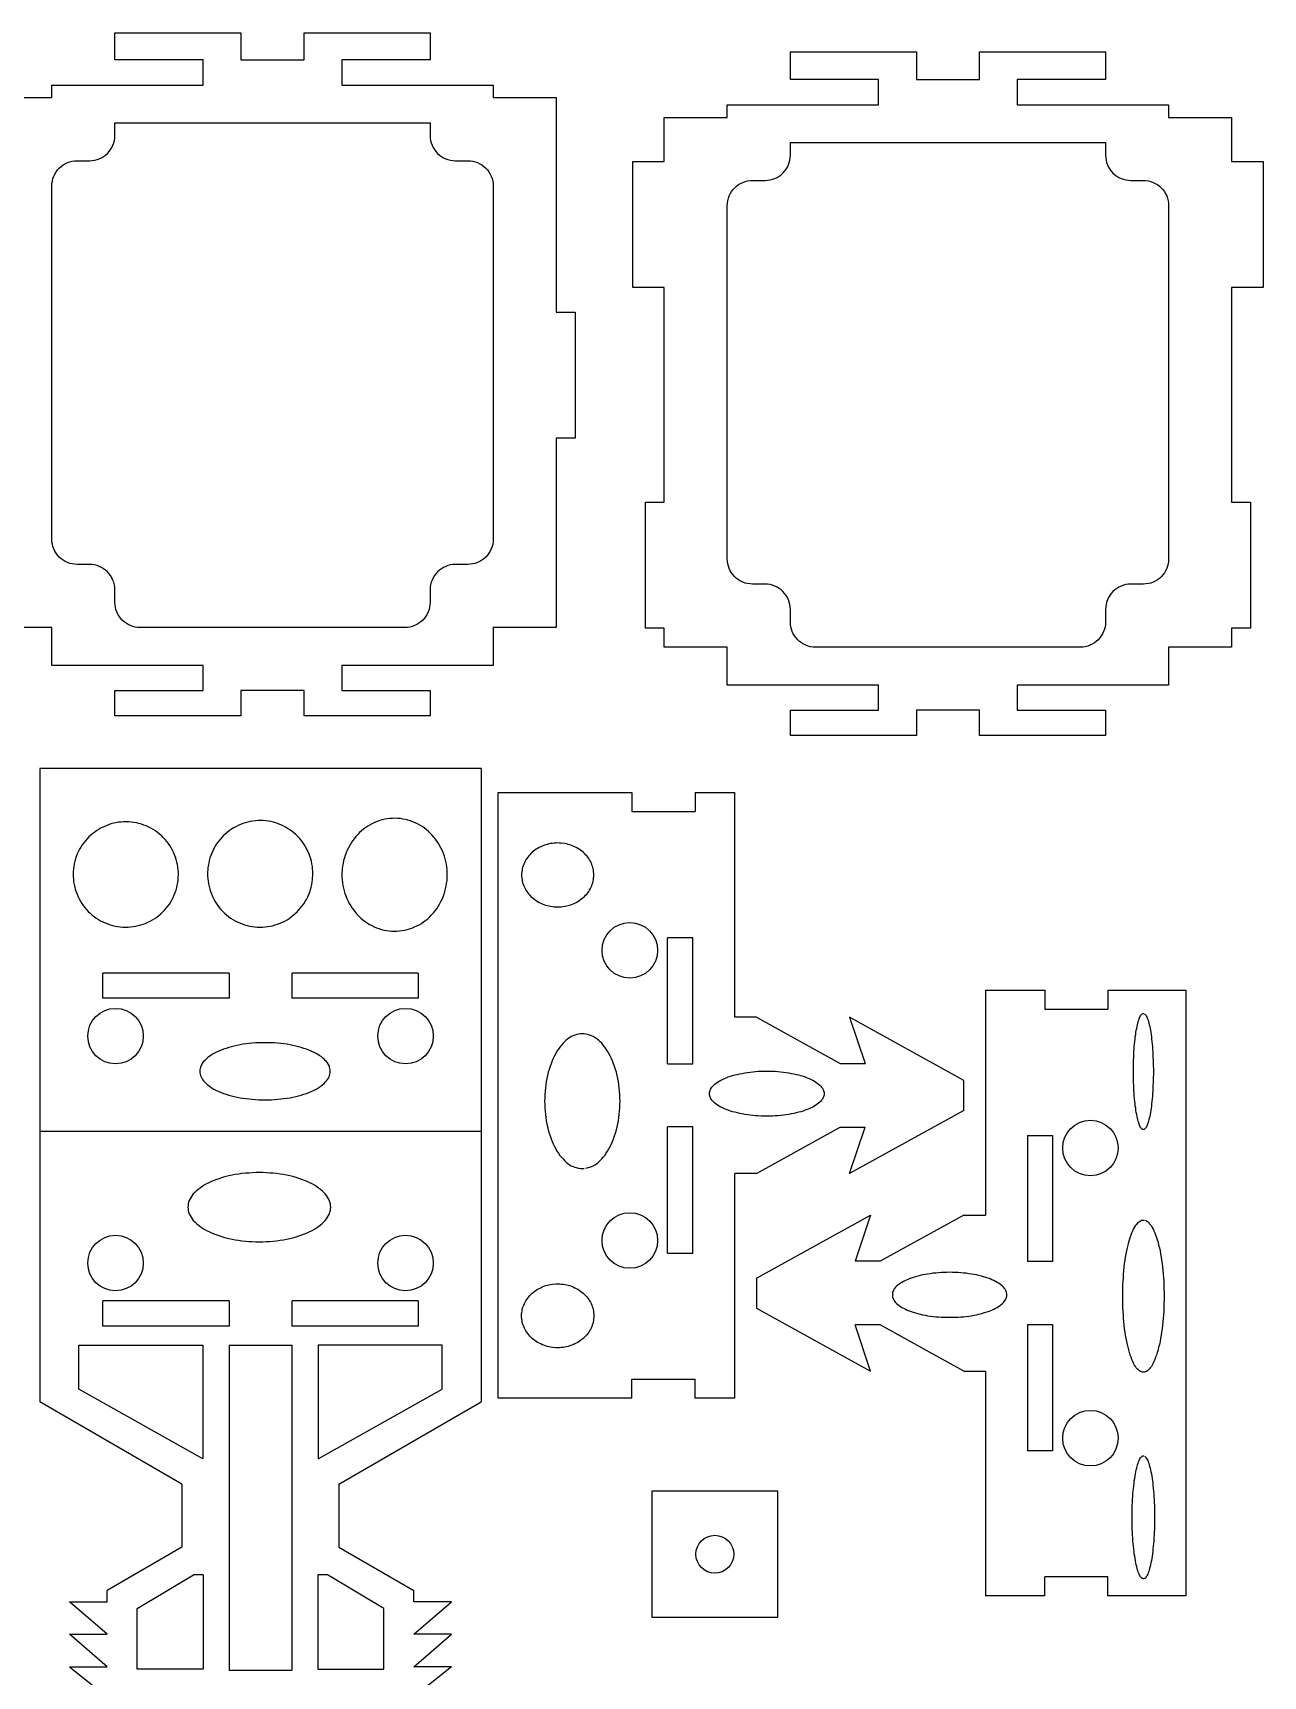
# Model space of a CAD drawing. Header units: millimetres. Extents: x 87 to 387, y 281 to 549.
# Drawn here: x 289.2 to 386.8, y 418.6 to 548.9 of the extents above; entities that cross this region are included whole.
import ezdxf

# ---------------------------------------------------------------- set-up
doc = ezdxf.new("R2010")
doc.units = ezdxf.units.MM
doc.layers.add('2mm层板', color=1, linetype='Continuous')

msp = doc.modelspace()

# ---------------------------------------------------------------- linework, layer by layer
at = {"layer": '2mm层板'}
for p, q in [((324.75, 490.55), (289.75, 490.55)), ((289.75, 490.55), (289.75, 440.34)), ((324.75, 490.55), (324.75, 461.79)), ((326.1, 488.64), (336.71, 488.64)), ((326.1, 440.64), (326.1, 488.64)), ((336.71, 488.64), (336.71, 487.14)), ((341.71, 488.64), (344.86, 488.64)), ((341.71, 488.64), (341.71, 487.14)), ((344.86, 470.83), (344.86, 488.64)), ((336.71, 487.14), (341.71, 487.14)), ((339.54, 467.14), (339.54, 477.14)), ((341.54, 477.14), (339.54, 477.14)), ((341.54, 467.14), (341.54, 477.14)), ((304.75, 474.34), (294.75, 474.34)), ((294.75, 472.34), (294.75, 474.34)), ((304.75, 474.34), (304.75, 472.34)), ((319.75, 474.34), (309.75, 474.34)), ((309.75, 472.34), (309.75, 474.34)), ((319.75, 474.34), (319.75, 472.34)), ((364.75, 472.97), (364.75, 455.16)), ((364.75, 472.97), (369.45, 472.97)), ((369.45, 472.97), (369.45, 471.47)), ((374.45, 472.97), (380.63, 472.97)), ((374.45, 472.97), (374.45, 471.47)), ((380.63, 472.97), (380.63, 424.97)), ((304.75, 472.34), (294.75, 472.34)), ((319.75, 472.34), (309.75, 472.34)), ((346.58, 470.83), (344.86, 470.83)), ((346.58, 470.83), (353.22, 467.16)), ((363.04, 465.83), (353.97, 470.83)), ((353.97, 470.83), (355.2, 467.16)), ((369.45, 471.47), (374.45, 471.47)), ((339.54, 467.14), (341.54, 467.14)), ((353.22, 467.16), (355.2, 467.16)), ((363.04, 463.45), (363.04, 465.83)), ((363.04, 463.45), (353.97, 458.45)), ((324.75, 461.79), (289.75, 461.79)), ((324.75, 461.79), (289.75, 461.79)), ((324.75, 461.79), (324.75, 440.34)), ((339.54, 452.14), (339.54, 462.14)), ((341.54, 462.14), (339.54, 462.14)), ((341.54, 452.14), (341.54, 462.14)), ((346.58, 458.45), (353.22, 462.12)), ((353.22, 462.12), (355.2, 462.12)), ((353.97, 458.45), (355.2, 462.12)), ((368.07, 461.47), (370.07, 461.47)), ((368.07, 461.47), (368.07, 451.47)), ((370.07, 461.47), (370.07, 451.47)), ((344.86, 440.64), (344.86, 458.45)), ((346.58, 458.45), (344.86, 458.45)), ((346.58, 450.16), (355.64, 455.16)), ((355.64, 455.16), (354.42, 451.49)), ((363.04, 455.16), (356.39, 451.49)), ((363.04, 455.16), (364.75, 455.16)), ((339.54, 452.14), (341.54, 452.14)), ((356.39, 451.49), (354.42, 451.49)), ((370.07, 451.47), (368.07, 451.47)), ((346.58, 450.16), (346.58, 447.78)), ((304.75, 448.35), (294.75, 448.35)), ((294.75, 446.35), (294.75, 448.35)), ((304.75, 448.35), (304.75, 446.35)), ((319.75, 448.35), (309.75, 448.35)), ((309.75, 446.35), (309.75, 448.35)), ((319.75, 448.35), (319.75, 446.35)), ((346.58, 447.78), (355.64, 442.78)), ((304.75, 446.35), (294.75, 446.35)), ((319.75, 446.35), (309.75, 446.35)), ((355.64, 442.78), (354.42, 446.45)), ((356.39, 446.45), (354.42, 446.45)), ((363.04, 442.78), (356.39, 446.45)), ((368.07, 446.47), (368.07, 436.47)), ((368.07, 446.47), (370.07, 446.47)), ((370.07, 446.47), (370.07, 436.47)), ((292.85, 444.85), (302.68, 444.85)), ((292.85, 441.36), (292.85, 444.85)), ((302.68, 444.85), (302.68, 435.82)), ((304.75, 444.85), (304.75, 419.05)), ((304.75, 444.85), (309.74, 444.85)), ((309.74, 444.85), (309.74, 419.05)), ((321.65, 444.85), (311.82, 444.85)), ((311.82, 444.85), (311.82, 435.82)), ((321.65, 441.36), (321.65, 444.85)), ((336.71, 440.64), (336.71, 442.14)), ((336.71, 442.14), (341.71, 442.14)), ((341.71, 440.64), (341.71, 442.14)), ((363.04, 442.78), (364.75, 442.78)), ((364.75, 442.78), (364.75, 424.97)), ((301.02, 433.83), (289.75, 440.34)), ((302.68, 435.82), (292.85, 441.36)), ((311.82, 435.82), (321.65, 441.36)), ((313.47, 433.83), (324.75, 440.34)), ((336.71, 440.64), (326.1, 440.64)), ((344.86, 440.64), (341.71, 440.64)), ((370.07, 436.47), (368.07, 436.47)), ((301.02, 433.83), (301.02, 428.83)), ((313.47, 433.83), (313.47, 428.83)), ((338.28, 433.27), (338.28, 423.27)), ((348.28, 433.27), (338.28, 433.27)), ((348.28, 423.27), (348.28, 433.27)), ((301.02, 428.83), (295.08, 425.4)), ((313.47, 428.83), (319.41, 425.4)), ((297.46, 423.98), (301.94, 426.65)), ((302.7, 426.65), (301.94, 426.65)), ((302.7, 426.65), (302.7, 419.15)), ((312.55, 426.65), (311.79, 426.65)), ((311.79, 426.65), (311.79, 419.15)), ((317.04, 423.98), (312.55, 426.65)), ((374.45, 426.47), (369.45, 426.47)), ((369.45, 424.97), (369.45, 426.47)), ((374.45, 424.97), (374.45, 426.47)), ((295.08, 424.51), (295.08, 425.4)), ((319.41, 424.51), (319.41, 425.4)), ((369.45, 424.97), (364.75, 424.97)), ((380.63, 424.97), (374.45, 424.97)), ((292.11, 424.51), (295.08, 424.51)), ((295.08, 421.93), (292.11, 424.51)), ((297.46, 419.15), (297.46, 423.98)), ((317.04, 419.15), (317.04, 423.98)), ((322.39, 424.51), (319.41, 424.51)), ((319.41, 421.93), (322.39, 424.51)), ((338.28, 423.27), (348.28, 423.27)), ((292.11, 421.93), (295.08, 421.93)), ((295.08, 419.35), (292.11, 421.93)), ((322.39, 421.93), (319.41, 421.93)), ((319.41, 419.35), (322.39, 421.93)), ((292.11, 419.35), (295.08, 419.35)), ((292.11, 419.35), (295.08, 416.96)), ((302.7, 419.15), (297.46, 419.15)), ((309.74, 419.05), (304.75, 419.05)), ((311.79, 419.15), (317.04, 419.15)), ((322.39, 419.35), (319.41, 419.35)), ((322.39, 419.35), (319.41, 416.96))]:
    msp.add_line(p, q, dxfattribs=at)
for points in [[(285.7, 543.73), (290.7, 543.73), (290.7, 544.73), (302.7, 544.73), (302.7, 546.73), (295.7, 546.73), (295.7, 548.87), (305.7, 548.87), (305.7, 546.73), (310.7, 546.73), (310.7, 548.87), (320.7, 548.87), (320.7, 546.73), (313.7, 546.73), (313.7, 544.73), (325.7, 544.73), (325.7, 543.73), (330.7, 543.73), (330.7, 526.73), (332.2, 526.73), (332.2, 516.73), (330.7, 516.73), (330.7, 501.73), (325.7, 501.73), (325.7, 498.73), (313.7, 498.73), (313.7, 496.73), (320.7, 496.73), (320.7, 494.73), (310.7, 494.73), (310.7, 496.73), (305.7, 496.73), (305.7, 494.73), (295.7, 494.73), (295.7, 496.73), (302.7, 496.73), (302.7, 498.73), (290.7, 498.73), (290.7, 501.73), (285.7, 501.73)], [(349.27, 547.36), (359.27, 547.36), (359.27, 545.17), (364.27, 545.17), (364.27, 547.36), (374.27, 547.36), (374.27, 545.17), (367.27, 545.17), (367.27, 543.17), (379.27, 543.17), (379.27, 542.17), (384.27, 542.17), (384.27, 538.67), (386.77, 538.67), (386.77, 528.67), (384.27, 528.67), (384.27, 511.67), (385.77, 511.67), (385.77, 501.67), (384.27, 501.67), (384.27, 500.17), (379.27, 500.17), (379.27, 497.17), (367.27, 497.17), (367.27, 495.17), (374.27, 495.17), (374.27, 493.17), (364.27, 493.17), (364.27, 495.17), (359.27, 495.17), (359.27, 493.17), (349.27, 493.17), (349.27, 495.17), (356.27, 495.17), (356.27, 497.17), (344.27, 497.17), (344.27, 500.17), (339.27, 500.17), (339.27, 501.67), (337.77, 501.67), (337.77, 511.67), (339.27, 511.67), (339.27, 528.67), (336.77, 528.67), (336.77, 538.67), (339.27, 538.67), (339.27, 542.17), (344.27, 542.17), (344.27, 543.17), (356.27, 543.17), (356.27, 545.17), (349.27, 545.17), (349.27, 547.36)]]:
    msp.add_lwpolyline(points, dxfattribs=at)
for points in [[(292.7, 506.73, -0.414214), (290.7, 508.73), (290.7, 536.73, -0.414214), (292.7, 538.73), (293.7, 538.73, 0.414214), (295.7, 540.73), (295.7, 541.73), (320.7, 541.73), (320.7, 540.73, 0.414214), (322.7, 538.73), (323.7, 538.73, -0.414214), (325.7, 536.73), (325.7, 508.73, -0.414214), (323.7, 506.73), (322.7, 506.73, 0.414214), (320.7, 504.73), (320.7, 503.73, -0.414214), (318.7, 501.73), (297.7, 501.73, -0.414214), (295.7, 503.73), (295.7, 504.73, 0.414214), (293.7, 506.73)], [(351.27, 500.17, -0.414214), (349.27, 502.17), (349.27, 503.17, 0.414214), (347.27, 505.17), (346.27, 505.17, -0.414214), (344.27, 507.17), (344.27, 535.17, -0.414214), (346.27, 537.17), (347.27, 537.17, 0.414214), (349.27, 539.17), (349.27, 540.17), (374.27, 540.17), (374.27, 539.17, 0.414214), (376.27, 537.17), (377.27, 537.17, -0.414214), (379.27, 535.17), (379.27, 507.17, -0.414214), (377.27, 505.17), (376.27, 505.17, 0.414214), (374.27, 503.17), (374.27, 502.17, -0.414214), (372.27, 500.17)]]:
    msp.add_lwpolyline(points, format="xyb", close=True, dxfattribs=at)
for points in [[(296.54, 477.98, 0), (296.74, 477.98, 0), (296.95, 477.99, 0), (297.15, 478.02, 0), (297.35, 478.05, 0), (297.55, 478.1, 0), (297.75, 478.15, 0), (297.94, 478.21, 0), (298.14, 478.28, 0), (298.32, 478.37, 0), (298.51, 478.46, 0), (298.69, 478.56, 0), (298.86, 478.66, 0), (299.03, 478.78, 0), (299.19, 478.91, 0), (299.35, 479.04, 0), (299.5, 479.18, 0), (299.64, 479.33, 0), (299.77, 479.48, 0), (299.9, 479.64, 0), (300.02, 479.81, 0), (300.13, 479.98, 0), (300.23, 480.16, 0), (300.33, 480.34, 0), (300.41, 480.53, 0), (300.49, 480.72, 0), (300.55, 480.91, 0), (300.61, 481.11, 0), (300.65, 481.31, 0), (300.69, 481.51, 0), (300.72, 481.71, 0), (300.73, 481.92, 0), (300.74, 482.12, 0), (300.74, 482.33, 0), (300.72, 482.53, 0), (300.7, 482.74, 0), (300.67, 482.94, 0), (300.62, 483.14, 0), (300.57, 483.34, 0), (300.51, 483.53, 0), (300.43, 483.72, 0), (300.35, 483.91, 0), (300.26, 484.09, 0), (300.16, 484.27, 0), (300.05, 484.45, 0), (299.94, 484.62, 0), (299.81, 484.78, 0), (299.68, 484.93, 0), (299.54, 485.08, 0), (299.39, 485.23, 0), (299.24, 485.36, 0), (299.08, 485.49, 0), (298.91, 485.61, 0), (298.74, 485.72, 0), (298.56, 485.82, 0), (298.38, 485.91, 0), (298.19, 486, 0), (298, 486.07, 0), (297.81, 486.14, 0), (297.61, 486.2, 0), (297.41, 486.24, 0), (297.21, 486.28, 0), (297, 486.3, 0), (296.8, 486.32, 0), (296.6, 486.33, 0), (296.39, 486.32, 0), (296.19, 486.31, 0), (295.98, 486.29, 0), (295.78, 486.25, 0), (295.58, 486.21, 0), (295.38, 486.16, 0), (295.19, 486.09, 0), (295, 486.02, 0), (294.81, 485.94, 0), (294.62, 485.85, 0), (294.45, 485.75, 0), (294.27, 485.64, 0), (294.1, 485.52, 0), (293.94, 485.4, 0), (293.78, 485.27, 0), (293.63, 485.13, 0), (293.49, 484.98, 0), (293.36, 484.82, 0), (293.23, 484.66, 0), (293.11, 484.5, 0), (293, 484.32, 0), (292.9, 484.15, 0), (292.8, 483.96, 0), (292.72, 483.78, 0), (292.64, 483.59, 0), (292.58, 483.39, 0), (292.52, 483.2, 0), (292.48, 483, 0), (292.44, 482.79, 0), (292.41, 482.59, 0), (292.4, 482.39, 0), (292.39, 482.18, 0), (292.39, 481.98, 0), (292.41, 481.77, 0), (292.43, 481.57, 0), (292.47, 481.37, 0), (292.51, 481.17, 0), (292.56, 480.97, 0), (292.62, 480.77, 0), (292.7, 480.58, 0), (292.78, 480.39, 0), (292.87, 480.21, 0), (292.97, 480.03, 0), (293.08, 479.86, 0), (293.19, 479.69, 0), (293.32, 479.53, 0), (293.45, 479.37, 0), (293.59, 479.22, 0), (293.74, 479.08, 0), (293.89, 478.94, 0), (294.05, 478.82, 0), (294.22, 478.7, 0), (294.39, 478.59, 0), (294.57, 478.48, 0), (294.75, 478.39, 0), (294.94, 478.31, 0), (295.13, 478.23, 0), (295.33, 478.17, 0), (295.52, 478.11, 0), (295.72, 478.06, 0), (295.92, 478.03, 0), (296.13, 478, 0), (296.33, 477.98, 0), (296.54, 477.98, 0)], [(307.2, 477.98, 0), (307.4, 477.98, 0), (307.61, 477.99, 0), (307.81, 478.02, 0), (308.01, 478.05, 0), (308.21, 478.09, 0), (308.41, 478.15, 0), (308.6, 478.21, 0), (308.8, 478.29, 0), (308.98, 478.37, 0), (309.17, 478.46, 0), (309.35, 478.56, 0), (309.52, 478.67, 0), (309.69, 478.79, 0), (309.85, 478.92, 0), (310.01, 479.05, 0), (310.16, 479.19, 0), (310.3, 479.34, 0), (310.43, 479.5, 0), (310.56, 479.66, 0), (310.68, 479.83, 0), (310.79, 480, 0), (310.89, 480.18, 0), (310.99, 480.37, 0), (311.07, 480.56, 0), (311.15, 480.75, 0), (311.21, 480.95, 0), (311.27, 481.15, 0), (311.32, 481.35, 0), (311.35, 481.55, 0), (311.38, 481.76, 0), (311.4, 482.17, 0), (311.4, 482.38, 0), (311.38, 482.59, 0), (311.36, 482.79, 0), (311.33, 483, 0), (311.28, 483.2, 0), (311.23, 483.4, 0), (311.17, 483.6, 0), (311.1, 483.79, 0), (311.01, 483.98, 0), (310.92, 484.17, 0), (310.82, 484.35, 0), (310.71, 484.52, 0), (310.6, 484.69, 0), (310.47, 484.86, 0), (310.34, 485.02, 0), (310.2, 485.17, 0), (310.05, 485.31, 0), (309.9, 485.45, 0), (309.74, 485.58, 0), (309.57, 485.7, 0), (309.4, 485.81, 0), (309.22, 485.91, 0), (309.04, 486.01, 0), (308.85, 486.09, 0), (308.66, 486.17, 0), (308.47, 486.24, 0), (308.27, 486.29, 0), (308.07, 486.34, 0), (307.87, 486.38, 0), (307.67, 486.4, 0), (307.46, 486.42, 0), (307.26, 486.43, 0), (307.05, 486.42, 0), (306.85, 486.41, 0), (306.64, 486.39, 0), (306.44, 486.35, 0), (306.24, 486.31, 0), (306.04, 486.25, 0), (305.85, 486.19, 0), (305.66, 486.12, 0), (305.47, 486.03, 0), (305.28, 485.94, 0), (305.11, 485.84, 0), (304.93, 485.73, 0), (304.76, 485.61, 0), (304.6, 485.49, 0), (304.44, 485.35, 0), (304.3, 485.21, 0), (304.15, 485.06, 0), (304.02, 484.91, 0), (303.89, 484.74, 0), (303.77, 484.57, 0), (303.66, 484.4, 0), (303.56, 484.22, 0), (303.46, 484.04, 0), (303.38, 483.85, 0), (303.31, 483.65, 0), (303.24, 483.46, 0), (303.18, 483.26, 0), (303.14, 483.05, 0), (303.1, 482.85, 0), (303.07, 482.65, 0), (303.05, 482.23, 0), (303.05, 482.02, 0), (303.07, 481.82, 0), (303.09, 481.61, 0), (303.13, 481.41, 0), (303.17, 481.2, 0), (303.22, 481, 0), (303.29, 480.81, 0), (303.36, 480.61, 0), (303.44, 480.42, 0), (303.53, 480.24, 0), (303.63, 480.05, 0), (303.74, 479.88, 0), (303.85, 479.71, 0), (303.98, 479.54, 0), (304.11, 479.39, 0), (304.25, 479.23, 0), (304.4, 479.09, 0), (304.55, 478.95, 0), (304.71, 478.82, 0), (304.88, 478.7, 0), (305.05, 478.59, 0), (305.23, 478.49, 0), (305.41, 478.39, 0), (305.6, 478.31, 0), (305.79, 478.23, 0), (305.99, 478.17, 0), (306.18, 478.11, 0), (306.38, 478.06, 0), (306.58, 478.03, 0), (306.79, 478, 0), (306.99, 477.98, 0), (307.2, 477.98, 0)], [(317.85, 477.66, 0), (318.06, 477.66, 0), (318.26, 477.68, 0), (318.47, 477.7, 0), (318.67, 477.74, 0), (318.87, 477.78, 0), (319.07, 477.84, 0), (319.26, 477.91, 0), (319.45, 477.99, 0), (319.64, 478.07, 0), (319.83, 478.17, 0), (320.01, 478.28, 0), (320.18, 478.4, 0), (320.35, 478.52, 0), (320.51, 478.65, 0), (320.67, 478.8, 0), (320.82, 478.95, 0), (320.96, 479.11, 0), (321.09, 479.27, 0), (321.22, 479.44, 0), (321.34, 479.62, 0), (321.45, 479.81, 0), (321.55, 480, 0), (321.65, 480.19, 0), (321.73, 480.39, 0), (321.81, 480.6, 0), (321.87, 480.8, 0), (321.93, 481.02, 0), (321.98, 481.23, 0), (322.01, 481.45, 0), (322.04, 481.66, 0), (322.06, 481.88, 0), (322.06, 482.32, 0), (322.04, 482.54, 0), (322.02, 482.76, 0), (321.99, 482.98, 0), (321.94, 483.19, 0), (321.89, 483.4, 0), (321.83, 483.61, 0), (321.76, 483.82, 0), (321.67, 484.02, 0), (321.58, 484.21, 0), (321.48, 484.41, 0), (321.38, 484.59, 0), (321.26, 484.77, 0), (321.13, 484.95, 0), (321, 485.11, 0), (320.86, 485.27, 0), (320.71, 485.43, 0), (320.56, 485.57, 0), (320.4, 485.71, 0), (320.23, 485.84, 0), (320.06, 485.95, 0), (319.88, 486.06, 0), (319.7, 486.16, 0), (319.51, 486.25, 0), (319.32, 486.33, 0), (319.13, 486.4, 0), (318.93, 486.46, 0), (318.73, 486.51, 0), (318.53, 486.55, 0), (318.33, 486.58, 0), (318.12, 486.6, 0), (317.92, 486.61, 0), (317.71, 486.6, 0), (317.51, 486.59, 0), (317.31, 486.56, 0), (317.1, 486.53, 0), (316.9, 486.48, 0), (316.71, 486.42, 0), (316.51, 486.35, 0), (316.32, 486.28, 0), (316.13, 486.19, 0), (315.95, 486.09, 0), (315.77, 485.98, 0), (315.59, 485.87, 0), (315.43, 485.74, 0), (315.26, 485.61, 0), (315.11, 485.47, 0), (314.96, 485.32, 0), (314.81, 485.16, 0), (314.68, 484.99, 0), (314.55, 484.82, 0), (314.43, 484.64, 0), (314.32, 484.46, 0), (314.22, 484.27, 0), (314.13, 484.07, 0), (314.04, 483.87, 0), (313.97, 483.67, 0), (313.9, 483.46, 0), (313.84, 483.25, 0), (313.8, 483.03, 0), (313.76, 482.82, 0), (313.73, 482.6, 0), (313.71, 482.16, 0), (313.71, 481.94, 0), (313.73, 481.72, 0), (313.75, 481.5, 0), (313.79, 481.29, 0), (313.83, 481.07, 0), (313.88, 480.86, 0), (313.94, 480.65, 0), (314.02, 480.45, 0), (314.1, 480.25, 0), (314.19, 480.05, 0), (314.29, 479.86, 0), (314.4, 479.67, 0), (314.51, 479.49, 0), (314.64, 479.32, 0), (314.77, 479.15, 0), (314.91, 478.99, 0), (315.06, 478.84, 0), (315.21, 478.69, 0), (315.37, 478.56, 0), (315.54, 478.43, 0), (315.71, 478.31, 0), (315.89, 478.2, 0), (316.07, 478.1, 0), (316.26, 478.01, 0), (316.45, 477.93, 0), (316.64, 477.86, 0), (316.84, 477.8, 0), (317.04, 477.75, 0), (317.24, 477.71, 0), (317.45, 477.68, 0), (317.65, 477.66, 0), (317.85, 477.66, 0)], [(327.96, 482.11, 0), (327.96, 481.99, 0), (327.97, 481.87, 0), (327.99, 481.74, 0), (328.01, 481.62, 0), (328.04, 481.5, 0), (328.08, 481.38, 0), (328.12, 481.26, 0), (328.18, 481.14, 0), (328.23, 481.03, 0), (328.3, 480.92, 0), (328.36, 480.81, 0), (328.44, 480.71, 0), (328.52, 480.6, 0), (328.61, 480.51, 0), (328.7, 480.41, 0), (328.8, 480.32, 0), (328.9, 480.24, 0), (329, 480.16, 0), (329.12, 480.08, 0), (329.23, 480.01, 0), (329.35, 479.94, 0), (329.47, 479.88, 0), (329.6, 479.82, 0), (329.73, 479.77, 0), (329.86, 479.73, 0), (329.99, 479.69, 0), (330.13, 479.66, 0), (330.26, 479.63, 0), (330.4, 479.61, 0), (330.54, 479.59, 0), (330.68, 479.58, 0), (330.96, 479.58, 0), (331.1, 479.59, 0), (331.38, 479.63, 0), (331.52, 479.66, 0), (331.65, 479.69, 0), (331.79, 479.73, 0), (331.92, 479.77, 0), (332.04, 479.82, 0), (332.17, 479.88, 0), (332.29, 479.94, 0), (332.41, 480.01, 0), (332.53, 480.08, 0), (332.64, 480.16, 0), (332.74, 480.24, 0), (332.85, 480.32, 0), (332.94, 480.41, 0), (333.03, 480.51, 0), (333.12, 480.6, 0), (333.2, 480.71, 0), (333.28, 480.81, 0), (333.35, 480.92, 0), (333.41, 481.03, 0), (333.47, 481.14, 0), (333.52, 481.26, 0), (333.56, 481.38, 0), (333.6, 481.5, 0), (333.63, 481.62, 0), (333.65, 481.74, 0), (333.67, 481.87, 0), (333.68, 481.99, 0), (333.68, 482.11, 0), (333.68, 482.24, 0), (333.67, 482.36, 0), (333.65, 482.49, 0), (333.63, 482.61, 0), (333.6, 482.73, 0), (333.56, 482.85, 0), (333.52, 482.97, 0), (333.47, 483.08, 0), (333.41, 483.2, 0), (333.35, 483.31, 0), (333.28, 483.42, 0), (333.2, 483.52, 0), (333.12, 483.62, 0), (333.03, 483.72, 0), (332.94, 483.82, 0), (332.85, 483.91, 0), (332.74, 483.99, 0), (332.64, 484.07, 0), (332.53, 484.15, 0), (332.41, 484.22, 0), (332.29, 484.29, 0), (332.17, 484.35, 0), (332.04, 484.4, 0), (331.92, 484.45, 0), (331.79, 484.5, 0), (331.65, 484.54, 0), (331.52, 484.57, 0), (331.38, 484.6, 0), (331.1, 484.64, 0), (330.96, 484.64, 0), (330.82, 484.65, 0), (330.68, 484.64, 0), (330.54, 484.64, 0), (330.4, 484.62, 0), (330.26, 484.6, 0), (330.13, 484.57, 0), (329.99, 484.54, 0), (329.86, 484.5, 0), (329.73, 484.45, 0), (329.6, 484.4, 0), (329.47, 484.35, 0), (329.35, 484.29, 0), (329.23, 484.22, 0), (329.12, 484.15, 0), (329, 484.07, 0), (328.9, 483.99, 0), (328.8, 483.91, 0), (328.7, 483.82, 0), (328.61, 483.72, 0), (328.52, 483.62, 0), (328.44, 483.52, 0), (328.36, 483.42, 0), (328.3, 483.31, 0), (328.23, 483.2, 0), (328.18, 483.08, 0), (328.12, 482.97, 0), (328.08, 482.85, 0), (328.04, 482.73, 0), (328.01, 482.61, 0), (327.99, 482.49, 0), (327.97, 482.36, 0), (327.96, 482.24, 0), (327.96, 482.11, 0)], [(377.34, 471.12, 0), (377.38, 471.09, 0), (377.42, 471.06, 0), (377.46, 471.01, 0), (377.5, 470.95, 0), (377.53, 470.88, 0), (377.57, 470.79, 0), (377.6, 470.7, 0), (377.64, 470.6, 0), (377.67, 470.49, 0), (377.71, 470.37, 0), (377.74, 470.24, 0), (377.77, 470.1, 0), (377.8, 469.95, 0), (377.83, 469.8, 0), (377.85, 469.63, 0), (377.88, 469.46, 0), (377.9, 469.28, 0), (377.92, 469.1, 0), (377.94, 468.91, 0), (377.96, 468.71, 0), (377.98, 468.51, 0), (378, 468.3, 0), (378.01, 468.09, 0), (378.02, 467.88, 0), (378.03, 467.66, 0), (378.04, 467.44, 0), (378.05, 467.21, 0), (378.05, 466.99, 0), (378.06, 466.76, 0), (378.06, 466.54, 0), (378.06, 466.31, 0), (378.05, 466.09, 0), (378.05, 465.86, 0), (378.04, 465.64, 0), (378.03, 465.42, 0), (378.02, 465.2, 0), (378.01, 464.99, 0), (378, 464.78, 0), (377.98, 464.57, 0), (377.96, 464.37, 0), (377.94, 464.17, 0), (377.92, 463.98, 0), (377.9, 463.79, 0), (377.88, 463.62, 0), (377.85, 463.44, 0), (377.83, 463.28, 0), (377.8, 463.12, 0), (377.77, 462.98, 0), (377.74, 462.84, 0), (377.71, 462.71, 0), (377.67, 462.59, 0), (377.64, 462.48, 0), (377.6, 462.37, 0), (377.57, 462.28, 0), (377.53, 462.2, 0), (377.5, 462.13, 0), (377.46, 462.07, 0), (377.42, 462.02, 0), (377.38, 461.98, 0), (377.34, 461.95, 0), (377.31, 461.94, 0), (377.27, 461.93, 0), (377.23, 461.94, 0), (377.19, 461.95, 0), (377.15, 461.98, 0), (377.11, 462.02, 0), (377.08, 462.07, 0), (377.04, 462.13, 0), (377, 462.2, 0), (376.97, 462.28, 0), (376.93, 462.37, 0), (376.9, 462.48, 0), (376.86, 462.59, 0), (376.83, 462.71, 0), (376.8, 462.84, 0), (376.77, 462.98, 0), (376.74, 463.12, 0), (376.71, 463.28, 0), (376.68, 463.44, 0), (376.66, 463.62, 0), (376.63, 463.79, 0), (376.61, 463.98, 0), (376.59, 464.17, 0), (376.57, 464.37, 0), (376.55, 464.57, 0), (376.54, 464.78, 0), (376.52, 464.99, 0), (376.51, 465.2, 0), (376.5, 465.42, 0), (376.49, 465.64, 0), (376.49, 465.86, 0), (376.48, 466.09, 0), (376.48, 466.31, 0), (376.48, 466.54, 0), (376.48, 466.76, 0), (376.48, 466.99, 0), (376.49, 467.21, 0), (376.49, 467.44, 0), (376.5, 467.66, 0), (376.51, 467.88, 0), (376.52, 468.09, 0), (376.54, 468.3, 0), (376.55, 468.51, 0), (376.57, 468.71, 0), (376.59, 468.91, 0), (376.61, 469.1, 0), (376.63, 469.28, 0), (376.66, 469.46, 0), (376.68, 469.63, 0), (376.71, 469.8, 0), (376.74, 469.95, 0), (376.77, 470.1, 0), (376.8, 470.24, 0), (376.83, 470.37, 0), (376.86, 470.49, 0), (376.9, 470.6, 0), (376.93, 470.7, 0), (376.97, 470.79, 0), (377, 470.88, 0), (377.04, 470.95, 0), (377.08, 471.01, 0), (377.11, 471.06, 0), (377.15, 471.09, 0), (377.19, 471.12, 0), (377.23, 471.14, 0), (377.27, 471.14, 0), (377.31, 471.14, 0)], [(333.06, 458.86, 0), (333.35, 458.94, 0), (333.5, 459, 0), (333.64, 459.07, 0), (333.78, 459.15, 0), (333.91, 459.24, 0), (334.05, 459.35, 0), (334.18, 459.47, 0), (334.31, 459.6, 0), (334.43, 459.74, 0), (334.55, 459.89, 0), (334.67, 460.05, 0), (334.78, 460.22, 0), (334.88, 460.4, 0), (334.98, 460.59, 0), (335.08, 460.79, 0), (335.17, 461, 0), (335.25, 461.21, 0), (335.33, 461.43, 0), (335.4, 461.66, 0), (335.47, 461.9, 0), (335.53, 462.14, 0), (335.58, 462.38, 0), (335.63, 462.63, 0), (335.67, 462.88, 0), (335.7, 463.14, 0), (335.73, 463.4, 0), (335.74, 463.66, 0), (335.75, 463.92, 0), (335.76, 464.18, 0), (335.75, 464.44, 0), (335.74, 464.71, 0), (335.73, 464.97, 0), (335.7, 465.22, 0), (335.67, 465.48, 0), (335.63, 465.73, 0), (335.58, 465.98, 0), (335.53, 466.23, 0), (335.47, 466.47, 0), (335.4, 466.7, 0), (335.33, 466.93, 0), (335.25, 467.15, 0), (335.17, 467.37, 0), (335.08, 467.57, 0), (334.98, 467.77, 0), (334.88, 467.96, 0), (334.78, 468.14, 0), (334.67, 468.31, 0), (334.55, 468.47, 0), (334.43, 468.63, 0), (334.31, 468.77, 0), (334.18, 468.9, 0), (334.05, 469.01, 0), (333.91, 469.12, 0), (333.78, 469.21, 0), (333.64, 469.3, 0), (333.5, 469.37, 0), (333.35, 469.42, 0), (333.21, 469.47, 0), (333.06, 469.5, 0), (332.92, 469.52, 0), (332.77, 469.53, 0), (332.62, 469.52, 0), (332.48, 469.5, 0), (332.33, 469.47, 0), (332.19, 469.42, 0), (332.04, 469.37, 0), (331.9, 469.3, 0), (331.76, 469.21, 0), (331.63, 469.12, 0), (331.49, 469.01, 0), (331.36, 468.9, 0), (331.24, 468.77, 0), (331.11, 468.63, 0), (330.99, 468.47, 0), (330.88, 468.31, 0), (330.76, 468.14, 0), (330.66, 467.96, 0), (330.56, 467.77, 0), (330.46, 467.57, 0), (330.37, 467.37, 0), (330.29, 467.15, 0), (330.21, 466.93, 0), (330.14, 466.7, 0), (330.07, 466.47, 0), (330.01, 466.23, 0), (329.96, 465.98, 0), (329.91, 465.73, 0), (329.87, 465.48, 0), (329.84, 465.22, 0), (329.82, 464.97, 0), (329.8, 464.71, 0), (329.79, 464.44, 0), (329.78, 464.18, 0), (329.79, 463.92, 0), (329.8, 463.66, 0), (329.82, 463.4, 0), (329.84, 463.14, 0), (329.87, 462.88, 0), (329.91, 462.63, 0), (329.96, 462.38, 0), (330.01, 462.14, 0), (330.07, 461.9, 0), (330.14, 461.66, 0), (330.21, 461.43, 0), (330.29, 461.21, 0), (330.37, 461, 0), (330.46, 460.79, 0), (330.56, 460.59, 0), (330.66, 460.4, 0), (330.76, 460.22, 0), (330.88, 460.05, 0), (330.99, 459.89, 0), (331.11, 459.74, 0), (331.24, 459.6, 0), (331.36, 459.47, 0), (331.49, 459.35, 0), (331.63, 459.24, 0), (331.76, 459.15, 0), (331.9, 459.07, 0), (332.04, 459, 0), (332.19, 458.94, 0), (332.48, 458.86, 0), (332.62, 458.84, 0), (332.77, 458.84, 0), (332.92, 458.84, 0)], [(312.78, 466.67, 0), (312.76, 466.78, 0), (312.73, 466.89, 0), (312.69, 467, 0), (312.63, 467.1, 0), (312.56, 467.21, 0), (312.48, 467.32, 0), (312.39, 467.42, 0), (312.29, 467.52, 0), (312.17, 467.62, 0), (312.05, 467.72, 0), (311.91, 467.81, 0), (311.77, 467.9, 0), (311.61, 467.99, 0), (311.44, 468.08, 0), (311.27, 468.16, 0), (311.08, 468.23, 0), (310.89, 468.31, 0), (310.69, 468.37, 0), (310.48, 468.44, 0), (310.27, 468.5, 0), (310.05, 468.55, 0), (309.82, 468.6, 0), (309.59, 468.65, 0), (309.35, 468.69, 0), (309.11, 468.72, 0), (308.87, 468.75, 0), (308.62, 468.78, 0), (308.37, 468.8, 0), (308.12, 468.81, 0), (307.86, 468.82, 0), (307.61, 468.82, 0), (307.35, 468.82, 0), (307.1, 468.81, 0), (306.85, 468.8, 0), (306.6, 468.78, 0), (306.35, 468.75, 0), (306.11, 468.72, 0), (305.86, 468.69, 0), (305.63, 468.65, 0), (305.4, 468.6, 0), (305.17, 468.55, 0), (304.95, 468.5, 0), (304.73, 468.44, 0), (304.53, 468.37, 0), (304.32, 468.31, 0), (304.13, 468.23, 0), (303.95, 468.16, 0), (303.77, 468.08, 0), (303.61, 467.99, 0), (303.45, 467.9, 0), (303.3, 467.81, 0), (303.17, 467.72, 0), (303.04, 467.62, 0), (302.93, 467.52, 0), (302.83, 467.42, 0), (302.74, 467.32, 0), (302.66, 467.21, 0), (302.59, 467.1, 0), (302.53, 467, 0), (302.49, 466.89, 0), (302.46, 466.78, 0), (302.44, 466.67, 0), (302.43, 466.55, 0), (302.44, 466.44, 0), (302.46, 466.33, 0), (302.49, 466.22, 0), (302.53, 466.11, 0), (302.59, 466, 0), (302.66, 465.9, 0), (302.74, 465.79, 0), (302.83, 465.69, 0), (302.93, 465.59, 0), (303.04, 465.49, 0), (303.17, 465.39, 0), (303.3, 465.3, 0), (303.45, 465.2, 0), (303.61, 465.12, 0), (303.77, 465.03, 0), (303.95, 464.95, 0), (304.13, 464.87, 0), (304.32, 464.8, 0), (304.53, 464.73, 0), (304.73, 464.67, 0), (304.95, 464.61, 0), (305.17, 464.56, 0), (305.4, 464.51, 0), (305.63, 464.46, 0), (305.86, 464.42, 0), (306.11, 464.39, 0), (306.35, 464.36, 0), (306.6, 464.33, 0), (306.85, 464.31, 0), (307.1, 464.3, 0), (307.35, 464.29, 0), (307.61, 464.29, 0), (307.86, 464.29, 0), (308.12, 464.3, 0), (308.37, 464.31, 0), (308.62, 464.33, 0), (308.87, 464.36, 0), (309.11, 464.39, 0), (309.35, 464.42, 0), (309.59, 464.46, 0), (309.82, 464.51, 0), (310.05, 464.56, 0), (310.27, 464.61, 0), (310.48, 464.67, 0), (310.69, 464.73, 0), (310.89, 464.8, 0), (311.08, 464.87, 0), (311.27, 464.95, 0), (311.44, 465.03, 0), (311.61, 465.12, 0), (311.77, 465.2, 0), (311.91, 465.3, 0), (312.05, 465.39, 0), (312.17, 465.49, 0), (312.29, 465.59, 0), (312.39, 465.69, 0), (312.48, 465.79, 0), (312.56, 465.9, 0), (312.63, 466, 0), (312.69, 466.11, 0), (312.73, 466.22, 0), (312.76, 466.33, 0), (312.78, 466.44, 0), (312.78, 466.67, 0)], [(351.94, 464.78, 0), (351.94, 464.69, 0), (351.92, 464.61, 0), (351.89, 464.52, 0), (351.85, 464.43, 0), (351.81, 464.35, 0), (351.75, 464.26, 0), (351.68, 464.18, 0), (351.6, 464.1, 0), (351.51, 464.02, 0), (351.4, 463.94, 0), (351.3, 463.86, 0), (351.18, 463.79, 0), (351.05, 463.72, 0), (350.91, 463.65, 0), (350.76, 463.58, 0), (350.61, 463.52, 0), (350.45, 463.46, 0), (350.28, 463.4, 0), (350.11, 463.35, 0), (349.92, 463.3, 0), (349.73, 463.25, 0), (349.54, 463.21, 0), (349.34, 463.17, 0), (349.14, 463.13, 0), (348.93, 463.1, 0), (348.72, 463.07, 0), (348.5, 463.05, 0), (348.29, 463.03, 0), (348.07, 463.02, 0), (347.85, 463, 0), (346.95, 463, 0), (346.73, 463.02, 0), (346.51, 463.03, 0), (346.3, 463.05, 0), (346.08, 463.07, 0), (345.87, 463.1, 0), (345.66, 463.13, 0), (345.46, 463.17, 0), (345.26, 463.21, 0), (345.07, 463.25, 0), (344.88, 463.3, 0), (344.69, 463.35, 0), (344.52, 463.4, 0), (344.35, 463.46, 0), (344.19, 463.52, 0), (344.04, 463.58, 0), (343.89, 463.65, 0), (343.75, 463.72, 0), (343.62, 463.79, 0), (343.5, 463.86, 0), (343.4, 463.94, 0), (343.29, 464.02, 0), (343.2, 464.1, 0), (343.12, 464.18, 0), (343.05, 464.26, 0), (342.99, 464.35, 0), (342.95, 464.43, 0), (342.91, 464.52, 0), (342.88, 464.61, 0), (342.86, 464.69, 0), (342.86, 464.78, 0), (342.86, 464.87, 0), (342.88, 464.96, 0), (342.91, 465.04, 0), (342.95, 465.13, 0), (342.99, 465.21, 0), (343.05, 465.3, 0), (343.12, 465.38, 0), (343.2, 465.46, 0), (343.29, 465.54, 0), (343.4, 465.62, 0), (343.5, 465.7, 0), (343.62, 465.77, 0), (343.75, 465.84, 0), (343.89, 465.91, 0), (344.04, 465.98, 0), (344.19, 466.04, 0), (344.35, 466.1, 0), (344.52, 466.16, 0), (344.69, 466.21, 0), (344.88, 466.26, 0), (345.07, 466.31, 0), (345.26, 466.35, 0), (345.46, 466.39, 0), (345.66, 466.43, 0), (345.87, 466.46, 0), (346.08, 466.49, 0), (346.3, 466.51, 0), (346.51, 466.53, 0), (346.73, 466.55, 0), (346.95, 466.56, 0), (347.18, 466.56, 0), (347.4, 466.57, 0), (347.62, 466.56, 0), (347.85, 466.56, 0), (348.07, 466.55, 0), (348.29, 466.53, 0), (348.5, 466.51, 0), (348.72, 466.49, 0), (348.93, 466.46, 0), (349.14, 466.43, 0), (349.34, 466.39, 0), (349.54, 466.35, 0), (349.73, 466.31, 0), (349.92, 466.26, 0), (350.11, 466.21, 0), (350.28, 466.16, 0), (350.45, 466.1, 0), (350.61, 466.04, 0), (350.76, 465.98, 0), (350.91, 465.91, 0), (351.05, 465.84, 0), (351.18, 465.77, 0), (351.3, 465.7, 0), (351.4, 465.62, 0), (351.51, 465.54, 0), (351.6, 465.46, 0), (351.68, 465.38, 0), (351.75, 465.3, 0), (351.81, 465.21, 0), (351.85, 465.13, 0), (351.89, 465.04, 0), (351.92, 464.96, 0), (351.94, 464.87, 0), (351.94, 464.78, 0)], [(312.82, 455.78, 0), (312.81, 455.91, 0), (312.79, 456.05, 0), (312.76, 456.18, 0), (312.71, 456.31, 0), (312.65, 456.45, 0), (312.57, 456.57, 0), (312.49, 456.7, 0), (312.39, 456.83, 0), (312.27, 456.95, 0), (312.15, 457.07, 0), (312.01, 457.19, 0), (311.86, 457.3, 0), (311.7, 457.41, 0), (311.53, 457.52, 0), (311.35, 457.62, 0), (311.16, 457.72, 0), (310.96, 457.81, 0), (310.75, 457.9, 0), (310.53, 457.98, 0), (310.3, 458.06, 0), (310.07, 458.13, 0), (309.82, 458.2, 0), (309.58, 458.26, 0), (309.32, 458.31, 0), (309.06, 458.36, 0), (308.8, 458.4, 0), (308.53, 458.44, 0), (308.26, 458.47, 0), (307.99, 458.49, 0), (307.71, 458.51, 0), (307.43, 458.52, 0), (307.16, 458.52, 0), (306.88, 458.52, 0), (306.6, 458.51, 0), (306.32, 458.49, 0), (306.05, 458.47, 0), (305.78, 458.44, 0), (305.51, 458.4, 0), (305.25, 458.36, 0), (304.99, 458.31, 0), (304.73, 458.26, 0), (304.49, 458.2, 0), (304.24, 458.13, 0), (304.01, 458.06, 0), (303.78, 457.98, 0), (303.56, 457.9, 0), (303.35, 457.81, 0), (303.15, 457.72, 0), (302.96, 457.62, 0), (302.78, 457.52, 0), (302.61, 457.41, 0), (302.45, 457.3, 0), (302.3, 457.19, 0), (302.16, 457.07, 0), (302.04, 456.95, 0), (301.92, 456.83, 0), (301.82, 456.7, 0), (301.74, 456.57, 0), (301.66, 456.45, 0), (301.6, 456.31, 0), (301.55, 456.18, 0), (301.52, 456.05, 0), (301.5, 455.91, 0), (301.49, 455.78, 0), (301.5, 455.65, 0), (301.52, 455.51, 0), (301.55, 455.38, 0), (301.6, 455.25, 0), (301.66, 455.11, 0), (301.74, 454.98, 0), (301.82, 454.86, 0), (301.92, 454.73, 0), (302.04, 454.61, 0), (302.16, 454.49, 0), (302.3, 454.37, 0), (302.45, 454.26, 0), (302.61, 454.15, 0), (302.78, 454.04, 0), (302.96, 453.94, 0), (303.15, 453.84, 0), (303.35, 453.75, 0), (303.56, 453.66, 0), (303.78, 453.58, 0), (304.01, 453.5, 0), (304.24, 453.43, 0), (304.49, 453.36, 0), (304.73, 453.3, 0), (304.99, 453.25, 0), (305.25, 453.2, 0), (305.51, 453.16, 0), (305.78, 453.12, 0), (306.05, 453.09, 0), (306.32, 453.07, 0), (306.6, 453.05, 0), (306.88, 453.04, 0), (307.16, 453.04, 0), (307.43, 453.04, 0), (307.71, 453.05, 0), (307.99, 453.07, 0), (308.26, 453.09, 0), (308.53, 453.12, 0), (308.8, 453.16, 0), (309.06, 453.2, 0), (309.32, 453.25, 0), (309.58, 453.3, 0), (309.82, 453.36, 0), (310.07, 453.43, 0), (310.3, 453.5, 0), (310.53, 453.58, 0), (310.75, 453.66, 0), (310.96, 453.75, 0), (311.16, 453.84, 0), (311.35, 453.94, 0), (311.53, 454.04, 0), (311.7, 454.15, 0), (311.86, 454.26, 0), (312.01, 454.37, 0), (312.15, 454.49, 0), (312.27, 454.61, 0), (312.39, 454.73, 0), (312.49, 454.86, 0), (312.57, 454.98, 0), (312.65, 455.11, 0), (312.71, 455.25, 0), (312.76, 455.38, 0), (312.79, 455.51, 0), (312.81, 455.65, 0), (312.82, 455.78, 0)], [(377.43, 454.74, 0), (377.51, 454.7, 0), (377.59, 454.65, 0), (377.67, 454.58, 0), (377.74, 454.5, 0), (377.82, 454.41, 0), (377.9, 454.31, 0), (377.97, 454.18, 0), (378.04, 454.05, 0), (378.11, 453.91, 0), (378.18, 453.75, 0), (378.24, 453.58, 0), (378.31, 453.39, 0), (378.37, 453.2, 0), (378.43, 453, 0), (378.48, 452.78, 0), (378.54, 452.56, 0), (378.59, 452.32, 0), (378.63, 452.08, 0), (378.67, 451.83, 0), (378.71, 451.57, 0), (378.75, 451.31, 0), (378.78, 451.04, 0), (378.81, 450.76, 0), (378.84, 450.48, 0), (378.86, 450.2, 0), (378.88, 449.91, 0), (378.89, 449.61, 0), (378.9, 449.32, 0), (378.91, 449.03, 0), (378.91, 448.73, 0), (378.91, 448.43, 0), (378.9, 448.14, 0), (378.89, 447.84, 0), (378.88, 447.55, 0), (378.86, 447.26, 0), (378.84, 446.98, 0), (378.81, 446.7, 0), (378.78, 446.42, 0), (378.75, 446.15, 0), (378.71, 445.88, 0), (378.67, 445.63, 0), (378.63, 445.38, 0), (378.59, 445.13, 0), (378.54, 444.9, 0), (378.48, 444.68, 0), (378.43, 444.46, 0), (378.37, 444.26, 0), (378.31, 444.06, 0), (378.24, 443.88, 0), (378.18, 443.71, 0), (378.11, 443.55, 0), (378.04, 443.41, 0), (377.97, 443.27, 0), (377.9, 443.15, 0), (377.82, 443.05, 0), (377.74, 442.95, 0), (377.67, 442.88, 0), (377.59, 442.81, 0), (377.51, 442.76, 0), (377.43, 442.72, 0), (377.35, 442.7, 0), (377.27, 442.69, 0), (377.19, 442.7, 0), (377.11, 442.72, 0), (377.03, 442.76, 0), (376.95, 442.81, 0), (376.87, 442.88, 0), (376.79, 442.95, 0), (376.71, 443.05, 0), (376.64, 443.15, 0), (376.57, 443.27, 0), (376.49, 443.41, 0), (376.42, 443.55, 0), (376.36, 443.71, 0), (376.29, 443.88, 0), (376.23, 444.06, 0), (376.17, 444.26, 0), (376.11, 444.46, 0), (376.05, 444.68, 0), (376, 444.9, 0), (375.95, 445.13, 0), (375.9, 445.38, 0), (375.86, 445.63, 0), (375.82, 445.88, 0), (375.78, 446.15, 0), (375.75, 446.42, 0), (375.72, 446.7, 0), (375.7, 446.98, 0), (375.68, 447.26, 0), (375.66, 447.55, 0), (375.64, 447.84, 0), (375.64, 448.14, 0), (375.63, 448.43, 0), (375.63, 448.73, 0), (375.63, 449.03, 0), (375.64, 449.32, 0), (375.64, 449.61, 0), (375.66, 449.91, 0), (375.68, 450.2, 0), (375.7, 450.48, 0), (375.72, 450.76, 0), (375.75, 451.04, 0), (375.78, 451.31, 0), (375.82, 451.57, 0), (375.86, 451.83, 0), (375.9, 452.08, 0), (375.95, 452.32, 0), (376, 452.56, 0), (376.05, 452.78, 0), (376.11, 453, 0), (376.17, 453.2, 0), (376.23, 453.39, 0), (376.29, 453.58, 0), (376.36, 453.75, 0), (376.42, 453.91, 0), (376.49, 454.05, 0), (376.57, 454.18, 0), (376.64, 454.31, 0), (376.71, 454.41, 0), (376.79, 454.5, 0), (376.87, 454.58, 0), (376.95, 454.65, 0), (377.03, 454.7, 0), (377.11, 454.74, 0), (377.19, 454.76, 0), (377.27, 454.76, 0), (377.35, 454.76, 0)], [(327.96, 447.17, 0), (327.96, 447.29, 0), (327.97, 447.42, 0), (327.99, 447.54, 0), (328.01, 447.66, 0), (328.04, 447.79, 0), (328.08, 447.91, 0), (328.12, 448.02, 0), (328.18, 448.14, 0), (328.23, 448.25, 0), (328.3, 448.36, 0), (328.36, 448.47, 0), (328.44, 448.58, 0), (328.52, 448.68, 0), (328.61, 448.78, 0), (328.7, 448.87, 0), (328.8, 448.96, 0), (328.9, 449.05, 0), (329, 449.13, 0), (329.12, 449.2, 0), (329.23, 449.28, 0), (329.35, 449.34, 0), (329.47, 449.4, 0), (329.6, 449.46, 0), (329.72, 449.51, 0), (329.86, 449.56, 0), (329.99, 449.59, 0), (330.12, 449.63, 0), (330.26, 449.65, 0), (330.4, 449.68, 0), (330.68, 449.7, 0), (330.96, 449.7, 0), (331.1, 449.69, 0), (331.24, 449.68, 0), (331.38, 449.65, 0), (331.52, 449.63, 0), (331.65, 449.59, 0), (331.79, 449.56, 0), (331.92, 449.51, 0), (332.04, 449.46, 0), (332.17, 449.4, 0), (332.29, 449.34, 0), (332.41, 449.28, 0), (332.53, 449.2, 0), (332.64, 449.13, 0), (332.74, 449.05, 0), (332.85, 448.96, 0), (332.94, 448.87, 0), (333.03, 448.78, 0), (333.12, 448.68, 0), (333.2, 448.58, 0), (333.28, 448.47, 0), (333.35, 448.36, 0), (333.41, 448.25, 0), (333.47, 448.14, 0), (333.52, 448.02, 0), (333.56, 447.91, 0), (333.6, 447.79, 0), (333.63, 447.66, 0), (333.65, 447.54, 0), (333.67, 447.42, 0), (333.68, 447.29, 0), (333.68, 447.17, 0), (333.68, 447.05, 0), (333.67, 446.92, 0), (333.65, 446.8, 0), (333.63, 446.68, 0), (333.6, 446.55, 0), (333.56, 446.43, 0), (333.52, 446.32, 0), (333.47, 446.2, 0), (333.41, 446.09, 0), (333.35, 445.98, 0), (333.28, 445.87, 0), (333.2, 445.76, 0), (333.12, 445.66, 0), (333.03, 445.56, 0), (332.94, 445.47, 0), (332.85, 445.38, 0), (332.74, 445.29, 0), (332.64, 445.21, 0), (332.53, 445.13, 0), (332.41, 445.06, 0), (332.29, 445, 0), (332.17, 444.94, 0), (332.04, 444.88, 0), (331.92, 444.83, 0), (331.79, 444.78, 0), (331.65, 444.75, 0), (331.52, 444.71, 0), (331.38, 444.68, 0), (331.24, 444.66, 0), (331.1, 444.65, 0), (330.96, 444.64, 0), (330.68, 444.64, 0), (330.4, 444.66, 0), (330.26, 444.68, 0), (330.12, 444.71, 0), (329.99, 444.75, 0), (329.86, 444.78, 0), (329.72, 444.83, 0), (329.6, 444.88, 0), (329.47, 444.94, 0), (329.35, 445, 0), (329.23, 445.06, 0), (329.12, 445.13, 0), (329, 445.21, 0), (328.9, 445.29, 0), (328.8, 445.38, 0), (328.7, 445.47, 0), (328.61, 445.56, 0), (328.52, 445.66, 0), (328.44, 445.76, 0), (328.36, 445.87, 0), (328.3, 445.98, 0), (328.23, 446.09, 0), (328.18, 446.2, 0), (328.12, 446.32, 0), (328.08, 446.43, 0), (328.04, 446.55, 0), (328.01, 446.68, 0), (327.99, 446.8, 0), (327.97, 446.92, 0), (327.96, 447.05, 0), (327.96, 447.17, 0)], [(366.44, 448.83, 0), (366.43, 448.92, 0), (366.42, 449.01, 0), (366.39, 449.09, 0), (366.35, 449.18, 0), (366.3, 449.27, 0), (366.24, 449.35, 0), (366.17, 449.43, 0), (366.09, 449.52, 0), (366, 449.6, 0), (365.9, 449.67, 0), (365.79, 449.75, 0), (365.67, 449.82, 0), (365.55, 449.9, 0), (365.41, 449.96, 0), (365.26, 450.03, 0), (365.11, 450.09, 0), (364.95, 450.15, 0), (364.78, 450.21, 0), (364.6, 450.27, 0), (364.42, 450.32, 0), (364.23, 450.36, 0), (364.04, 450.41, 0), (363.84, 450.45, 0), (363.64, 450.48, 0), (363.43, 450.51, 0), (363.22, 450.54, 0), (363, 450.56, 0), (362.78, 450.58, 0), (362.57, 450.6, 0), (362.34, 450.61, 0), (362.12, 450.61, 0), (361.9, 450.62, 0), (361.68, 450.61, 0), (361.45, 450.61, 0), (361.23, 450.6, 0), (361.01, 450.58, 0), (360.8, 450.56, 0), (360.58, 450.54, 0), (360.37, 450.51, 0), (360.16, 450.48, 0), (359.96, 450.45, 0), (359.76, 450.41, 0), (359.56, 450.36, 0), (359.38, 450.32, 0), (359.19, 450.27, 0), (359.02, 450.21, 0), (358.85, 450.15, 0), (358.69, 450.09, 0), (358.53, 450.03, 0), (358.39, 449.96, 0), (358.25, 449.9, 0), (358.12, 449.82, 0), (358, 449.75, 0), (357.89, 449.67, 0), (357.79, 449.6, 0), (357.7, 449.52, 0), (357.62, 449.43, 0), (357.55, 449.35, 0), (357.49, 449.27, 0), (357.45, 449.18, 0), (357.41, 449.09, 0), (357.38, 449.01, 0), (357.36, 448.92, 0), (357.36, 448.83, 0), (357.36, 448.74, 0), (357.38, 448.66, 0), (357.41, 448.57, 0), (357.45, 448.48, 0), (357.49, 448.4, 0), (357.55, 448.31, 0), (357.62, 448.23, 0), (357.7, 448.15, 0), (357.79, 448.07, 0), (357.89, 447.99, 0), (358, 447.91, 0), (358.12, 447.84, 0), (358.25, 447.77, 0), (358.39, 447.7, 0), (358.53, 447.63, 0), (358.69, 447.57, 0), (358.85, 447.51, 0), (359.02, 447.45, 0), (359.19, 447.4, 0), (359.38, 447.35, 0), (359.56, 447.3, 0), (359.76, 447.26, 0), (359.96, 447.22, 0), (360.16, 447.18, 0), (360.37, 447.15, 0), (360.58, 447.12, 0), (360.8, 447.1, 0), (361.01, 447.08, 0), (361.23, 447.07, 0), (361.45, 447.06, 0), (361.68, 447.05, 0), (362.12, 447.05, 0), (362.34, 447.06, 0), (362.57, 447.07, 0), (362.78, 447.08, 0), (363, 447.1, 0), (363.22, 447.12, 0), (363.43, 447.15, 0), (363.64, 447.18, 0), (363.84, 447.22, 0), (364.04, 447.26, 0), (364.23, 447.3, 0), (364.42, 447.35, 0), (364.6, 447.4, 0), (364.78, 447.45, 0), (364.95, 447.51, 0), (365.11, 447.57, 0), (365.26, 447.63, 0), (365.41, 447.7, 0), (365.55, 447.77, 0), (365.67, 447.84, 0), (365.79, 447.91, 0), (365.9, 447.99, 0), (366, 448.07, 0), (366.09, 448.15, 0), (366.17, 448.23, 0), (366.24, 448.31, 0), (366.3, 448.4, 0), (366.35, 448.48, 0), (366.39, 448.57, 0), (366.42, 448.66, 0), (366.43, 448.74, 0), (366.44, 448.83, 0)], [(377.35, 436.04, 0), (377.4, 436.01, 0), (377.44, 435.97, 0), (377.48, 435.92, 0), (377.57, 435.78, 0), (377.61, 435.69, 0), (377.65, 435.59, 0), (377.69, 435.49, 0), (377.73, 435.37, 0), (377.76, 435.24, 0), (377.8, 435.1, 0), (377.83, 434.96, 0), (377.87, 434.8, 0), (377.9, 434.64, 0), (377.93, 434.46, 0), (377.96, 434.28, 0), (377.98, 434.09, 0), (378.01, 433.9, 0), (378.03, 433.7, 0), (378.05, 433.49, 0), (378.07, 433.28, 0), (378.09, 433.06, 0), (378.11, 432.84, 0), (378.12, 432.61, 0), (378.13, 432.38, 0), (378.14, 432.15, 0), (378.15, 431.91, 0), (378.16, 431.67, 0), (378.16, 431.44, 0), (378.16, 431.2, 0), (378.16, 430.96, 0), (378.16, 430.72, 0), (378.15, 430.48, 0), (378.14, 430.25, 0), (378.13, 430.01, 0), (378.12, 429.78, 0), (378.11, 429.56, 0), (378.09, 429.33, 0), (378.07, 429.12, 0), (378.05, 428.9, 0), (378.03, 428.7, 0), (378.01, 428.49, 0), (377.98, 428.3, 0), (377.96, 428.11, 0), (377.93, 427.93, 0), (377.9, 427.76, 0), (377.87, 427.59, 0), (377.83, 427.44, 0), (377.8, 427.29, 0), (377.76, 427.15, 0), (377.73, 427.02, 0), (377.69, 426.91, 0), (377.65, 426.8, 0), (377.61, 426.7, 0), (377.57, 426.62, 0), (377.53, 426.54, 0), (377.48, 426.48, 0), (377.4, 426.38, 0), (377.35, 426.36, 0), (377.31, 426.34, 0), (377.27, 426.33, 0), (377.22, 426.34, 0), (377.18, 426.36, 0), (377.14, 426.38, 0), (377.05, 426.48, 0), (377.01, 426.54, 0), (376.97, 426.62, 0), (376.93, 426.7, 0), (376.89, 426.8, 0), (376.85, 426.91, 0), (376.81, 427.02, 0), (376.77, 427.15, 0), (376.74, 427.29, 0), (376.7, 427.44, 0), (376.67, 427.59, 0), (376.64, 427.76, 0), (376.61, 427.93, 0), (376.58, 428.11, 0), (376.55, 428.3, 0), (376.53, 428.49, 0), (376.5, 428.7, 0), (376.48, 428.9, 0), (376.46, 429.12, 0), (376.44, 429.33, 0), (376.43, 429.56, 0), (376.41, 429.78, 0), (376.4, 430.01, 0), (376.39, 430.25, 0), (376.38, 430.48, 0), (376.38, 430.72, 0), (376.38, 430.96, 0), (376.37, 431.2, 0), (376.38, 431.44, 0), (376.38, 431.67, 0), (376.38, 431.91, 0), (376.39, 432.15, 0), (376.4, 432.38, 0), (376.41, 432.61, 0), (376.43, 432.84, 0), (376.44, 433.06, 0), (376.46, 433.28, 0), (376.48, 433.49, 0), (376.5, 433.7, 0), (376.53, 433.9, 0), (376.55, 434.09, 0), (376.58, 434.28, 0), (376.61, 434.46, 0), (376.64, 434.64, 0), (376.67, 434.8, 0), (376.7, 434.96, 0), (376.74, 435.1, 0), (376.77, 435.24, 0), (376.81, 435.37, 0), (376.85, 435.49, 0), (376.89, 435.59, 0), (376.93, 435.69, 0), (376.97, 435.78, 0), (377.05, 435.92, 0), (377.09, 435.97, 0), (377.14, 436.01, 0), (377.18, 436.04, 0), (377.22, 436.06, 0), (377.27, 436.06, 0), (377.31, 436.06, 0)]]:
    msp.add_polyline3d(points, dxfattribs=at)
for centre, radius in [((336.54, 476.14), 2.2), ((295.75, 469.34), 2.2), ((318.75, 469.34), 2.2), ((373.07, 460.47), 2.2), ((336.54, 453.14), 2.2), ((295.75, 451.35), 2.2), ((318.75, 451.35), 2.2), ((373.07, 437.47), 2.2), ((343.28, 428.27), 1.5)]:
    msp.add_circle(centre, radius, dxfattribs=at)

doc.saveas('drawing.dxf')
